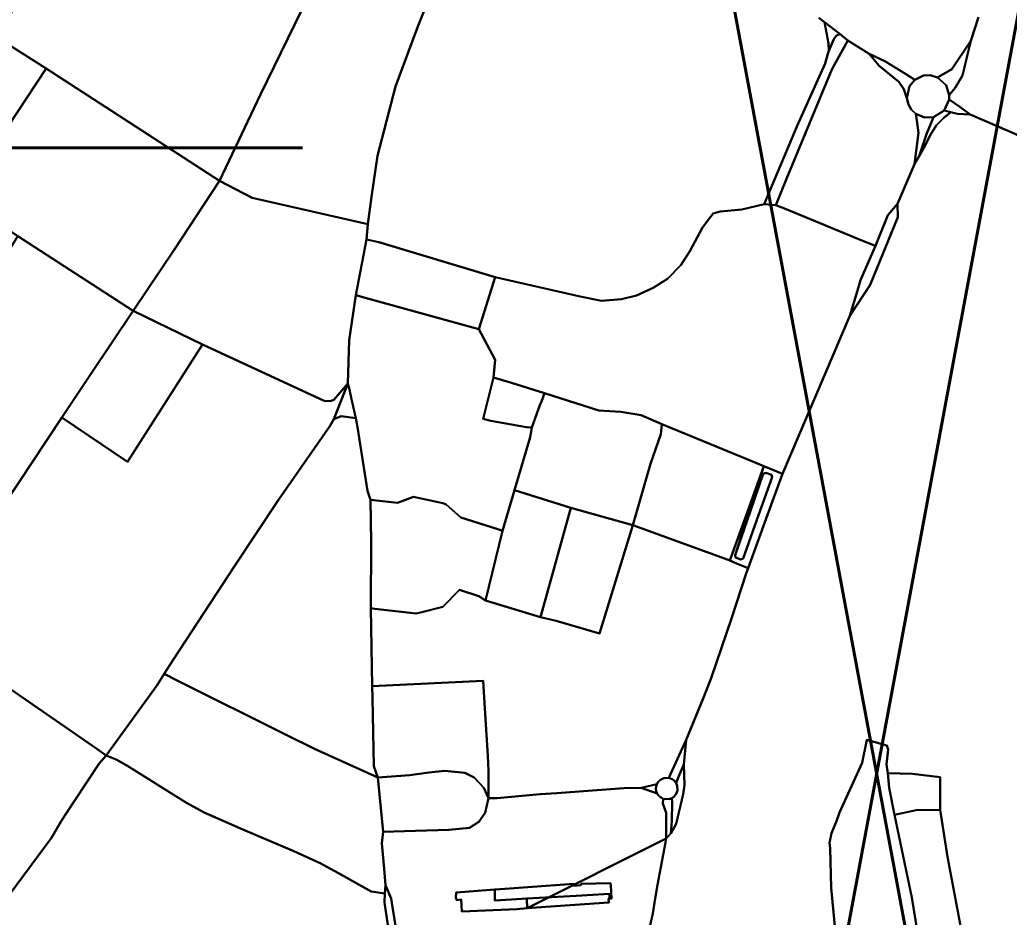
# Model space of a CAD drawing. Header units: millimetres. Extents: x -5124 to 18012, y -6362 to 5362.
# Drawn here: x 762 to 1577, y 734 to 1473 of the extents above; entities that cross this region are included whole.
import ezdxf

# ---------------------------------------------------------------- set-up
doc = ezdxf.new("R2010")
doc.units = ezdxf.units.MM
doc.layers.add('brokenLine', color=1, linetype='Continuous')
doc.styles.get("Standard").update_dxf_attribs({"font": 'txt', "bigfont": 'bigfont'})

msp = doc.modelspace()

# ---------------------------------------------------------------- linework, layer by layer
at = {"layer": 'brokenLine', "color": 1}
for points in [[(742.38, 1459.48), (803.68, 1552.86), (829.47, 1591.38), (866.41, 1646.54), (904.29, 1703.11), (907.3, 1707.59), (932.92, 1748.65), (937.97, 1756.78), (950.98, 1754.69), (1002.14, 1729.7), (1044.34, 1711.6), (1054.79, 1704.65), (1074.33, 1695.14), (1089.18, 1683.88), (1083.01, 1671.03), (1023.94, 1541.64), (1016.07, 1525.48), (1011.28, 1515.67), (960.71, 1411.9), (926.98, 1340.84), (784.24, 1433.2), (742.38, 1459.48), (742.38, 1459.48)], [(1105.55, 1505.74), (1090.28, 1467.78), (1072.05, 1418.36), (1057.19, 1361.42), (1052.29, 1327.59), (1049.07, 1305.09), (953.88, 1326.68), (926.98, 1340.84), (960.71, 1411.9), (1011.28, 1515.67), (1016.07, 1525.48), (1023.94, 1541.64), (1105.55, 1505.74), (1105.55, 1505.74)], [(1420.55, 1474.86), (1425.18, 1471.31), (1428.64, 1453.73), (1428.77, 1447.87), (1427.98, 1445.39), (1425.76, 1437.43), (1402.66, 1385.96), (1375.67, 1321.57), (1357.26, 1317.22), (1339.5, 1315.45), (1333.5, 1313.91), (1331.56, 1311.43), (1324.9, 1302.39), (1314.43, 1282.77), (1306.92, 1271.21), (1295.95, 1260.04), (1284.24, 1252.58), (1270.52, 1246.28), (1258.17, 1243.29), (1241.62, 1241.98), (1223.95, 1245.46), (1154.04, 1261.39), (1058.16, 1290.39), (1048.14, 1292.47), (1049.07, 1305.09), (1052.29, 1327.59), (1057.19, 1361.42), (1072.05, 1418.36), (1090.28, 1467.78), (1105.55, 1505.74)], [(1834.49, 1483.35), (1816.91, 1448.77), (1788.44, 1374.92), (1762.49, 1311.14), (1760.45, 1306.13), (1751.41, 1305.84), (1737.53, 1304.29), (1735.46, 1305.48), (1733.13, 1306.02), (1715.16, 1319.68), (1702.49, 1327.56), (1688.09, 1333.14), (1673.08, 1340.06), (1661.35, 1344.98), (1655.61, 1347.53), (1598.01, 1372.68), (1545.24, 1395.43), (1536.79, 1401.58), (1527.95, 1407.71), (1528.09, 1411.39), (1532.9, 1417.25), (1539.09, 1427.56), (1545.8, 1456.01), (1552.06, 1475.42)], [(1552.06, 1475.42), (1545.8, 1456.01), (1530.19, 1432.61), (1518.43, 1425.94), (1512.24, 1427.71), (1506.82, 1427.36), (1499.64, 1423.92), (1491.94, 1428.97), (1474.91, 1439.3), (1461.99, 1445.22), (1444.42, 1456.35), (1438.26, 1461.64), (1425.18, 1471.31), (1420.55, 1474.86)], [(1438.26, 1461.64), (1435.29, 1460.53), (1433.07, 1457.39), (1428.77, 1447.87), (1428.64, 1453.73), (1425.18, 1471.31), (1438.26, 1461.64), (1438.26, 1461.64)], [(713.33, 1326.1), (671.85, 1353.02), (742.38, 1459.48), (784.24, 1433.2), (713.33, 1326.1), (713.33, 1326.1)], [(1375.67, 1321.57), (1402.66, 1385.96), (1425.76, 1437.43), (1427.98, 1445.39), (1428.77, 1447.87), (1433.07, 1457.39), (1435.29, 1460.53), (1438.26, 1461.64), (1444.42, 1456.35), (1431.42, 1432.37), (1393.93, 1342.33), (1385.27, 1320.78), (1375.67, 1321.57), (1375.67, 1321.57)], [(1444.42, 1456.35), (1461.99, 1445.22), (1470.28, 1435.34), (1486.66, 1422.2), (1490.54, 1416.37), (1493.15, 1408.9), (1494.39, 1403.63), (1497.05, 1399.16), (1500.6, 1395.87), (1501.27, 1390.57), (1502.82, 1380.23), (1499.52, 1354.46), (1485.5, 1321.91), (1477.5, 1312.47), (1467.36, 1287.35), (1457.36, 1291.21), (1393.67, 1317.36), (1385.27, 1320.78), (1393.93, 1342.33), (1431.42, 1432.37), (1444.42, 1456.35), (1444.42, 1456.35)], [(1528.09, 1411.39), (1525.42, 1419.61), (1518.43, 1425.94), (1530.19, 1432.61), (1545.8, 1456.01), (1539.09, 1427.56), (1532.9, 1417.25), (1528.09, 1411.39), (1528.09, 1411.39)], [(1493.15, 1408.9), (1490.54, 1416.37), (1486.66, 1422.2), (1470.28, 1435.34), (1461.99, 1445.22), (1474.91, 1439.3), (1491.94, 1428.97), (1499.64, 1423.92), (1495.28, 1418.75), (1493.15, 1408.9), (1493.15, 1408.9)], [(784.24, 1433.2), (926.98, 1340.84), (889.63, 1283.9), (855.93, 1233.6), (760.81, 1295.3), (713.33, 1326.1), (784.24, 1433.2), (784.24, 1433.2)], [(1527.95, 1407.71), (1523.81, 1398.73), (1514.96, 1393.28), (1507.68, 1392.98), (1500.6, 1395.87), (1497.05, 1399.16), (1494.39, 1403.63), (1493.15, 1408.9), (1495.28, 1418.75), (1499.64, 1423.92), (1506.82, 1427.36), (1512.24, 1427.71), (1518.43, 1425.94), (1525.42, 1419.61), (1528.09, 1411.39), (1527.95, 1407.71), (1527.95, 1407.71)], [(1523.81, 1398.73), (1527.95, 1407.71), (1536.79, 1401.58), (1545.24, 1395.43), (1534.73, 1395.83), (1529.37, 1397.17), (1523.81, 1398.73), (1523.81, 1398.73)], [(1446.27, 1229.5), (1462.96, 1255.24), (1485.66, 1310.72), (1485.5, 1321.91), (1499.52, 1354.46), (1503.2, 1360.98), (1508.25, 1369.76), (1512.36, 1378.45), (1517.55, 1386.68), (1523.67, 1392.53), (1529.37, 1397.17), (1534.73, 1395.83), (1545.24, 1395.43), (1598.01, 1372.68)], [(1500.6, 1395.87), (1507.68, 1392.98), (1514.96, 1393.28), (1509.25, 1379.25), (1503.2, 1360.98), (1499.52, 1354.46), (1502.82, 1380.23), (1501.27, 1390.57), (1500.6, 1395.87), (1500.6, 1395.87)], [(1503.2, 1360.98), (1509.25, 1379.25), (1514.96, 1393.28), (1523.81, 1398.73), (1529.37, 1397.17), (1523.67, 1392.53), (1517.55, 1386.68), (1512.36, 1378.45), (1508.25, 1369.76), (1503.2, 1360.98), (1503.2, 1360.98)], [(912.93, 1205.89), (855.93, 1233.6), (889.63, 1283.9), (926.98, 1340.84), (953.88, 1326.68), (1049.07, 1305.09), (1048.14, 1292.47), (1039.31, 1246.65), (1033.69, 1209.55), (1032.66, 1173.89), (1021.05, 1160.46), (1018.09, 1159.47), (1013.3, 1159.64), (912.93, 1205.89), (912.93, 1205.89)], [(1390.83, 1099.53), (1375.31, 1105.89), (1365.48, 1109.92), (1291.28, 1140.48), (1274.29, 1147.82), (1257.6, 1150.55), (1239.55, 1151.63), (1194.68, 1166.01), (1167.44, 1174.37), (1152.65, 1178.71), (1154.05, 1193.3), (1140.48, 1218.75), (1154.04, 1261.39), (1223.95, 1245.46), (1241.62, 1241.98), (1258.17, 1243.29), (1270.52, 1246.28), (1284.24, 1252.58), (1295.95, 1260.04), (1306.92, 1271.21), (1314.43, 1282.77), (1324.9, 1302.39), (1331.56, 1311.43), (1333.5, 1313.91), (1339.5, 1315.45), (1357.26, 1317.22), (1375.67, 1321.57), (1385.27, 1320.78), (1393.67, 1317.36), (1457.36, 1291.21), (1467.36, 1287.35), (1454.9, 1258.85), (1452.43, 1250.42), (1446.27, 1229.5), (1390.83, 1099.53), (1390.83, 1099.53)], [(1467.36, 1287.35), (1477.5, 1312.47), (1485.5, 1321.91), (1485.66, 1310.72), (1462.96, 1255.24), (1446.27, 1229.5), (1452.43, 1250.42), (1454.9, 1258.85), (1467.36, 1287.35), (1467.36, 1287.35)], [(855.93, 1233.6), (820.85, 1181.18), (797.22, 1145.86), (748.82, 1072.85), (706.41, 1101.78), (714.33, 1113.89), (669.22, 1147.01), (760.81, 1295.3), (855.93, 1233.6), (855.93, 1233.6)], [(1039.31, 1246.65), (1048.14, 1292.47), (1058.16, 1290.39), (1154.04, 1261.39), (1140.48, 1218.75), (1049.87, 1243.73), (1039.31, 1246.65), (1039.31, 1246.65)], [(1032.66, 1173.89), (1033.69, 1209.55), (1039.31, 1246.65), (1049.87, 1243.73), (1140.48, 1218.75), (1154.05, 1193.3), (1152.65, 1178.71), (1144.12, 1144.77), (1150.6, 1143.05), (1179.97, 1137.98), (1184.38, 1137.56), (1182.85, 1129.63), (1169.96, 1086.12), (1160.05, 1052.45), (1156.26, 1054.07), (1125.73, 1063.55), (1113.67, 1074.39), (1110.88, 1075.31), (1086.91, 1080.59), (1073.46, 1075.52), (1051.49, 1078.11), (1048.9, 1085.42), (1040.55, 1138.05), (1039.29, 1145.31), (1035.62, 1160.99), (1034.04, 1168.95), (1032.66, 1173.89), (1032.66, 1173.89)], [(797.22, 1145.86), (820.85, 1181.18), (855.93, 1233.6), (912.93, 1205.89), (851.24, 1109.43), (797.22, 1145.86), (797.22, 1145.86)], [(1275.28, 700.74), (1283.94, 737.4), (1285.63, 748.31), (1287.72, 761.15), (1294.31, 796.01), (1294.98, 799.15), (1298.61, 803.47), (1303.03, 811.4), (1308.99, 835.75), (1309.87, 843.27), (1309.63, 851.27), (1309.31, 860.2), (1311.46, 880.35), (1325.46, 914.59), (1330.93, 928.42), (1332.07, 931.32), (1348.86, 981.3), (1360.81, 1017.33), (1362.34, 1021.71), (1377.25, 1062.8), (1390.83, 1099.53), (1446.27, 1229.5), (1446.27, 1229.5)], [(1021.16, 1144.6), (1017.96, 1138.84), (975.67, 1078.07), (939.98, 1024.41), (888.74, 946.47), (881.39, 934.83), (875.53, 925.57), (839.31, 875.45), (833.58, 867.72), (825.95, 873), (781.46, 903.93), (765.62, 914.72), (681.42, 972.96), (748.82, 1072.85), (797.22, 1145.86), (851.24, 1109.43), (912.93, 1205.89), (1013.3, 1159.64), (1018.09, 1159.47), (1021.05, 1160.46), (1032.66, 1173.89), (1021.16, 1144.6), (1021.16, 1144.6)], [(1039.29, 1145.31), (1027.19, 1146.99), (1021.16, 1144.6), (1032.66, 1173.89), (1034.04, 1168.95), (1035.62, 1160.99), (1039.29, 1145.31), (1039.29, 1145.31)], [(1194.68, 1166.01), (1192.2, 1159.06), (1190.93, 1155.98), (1184.38, 1137.56), (1179.97, 1137.98), (1150.6, 1143.05), (1144.12, 1144.77), (1152.65, 1178.71), (1167.44, 1174.37), (1194.68, 1166.01), (1194.68, 1166.01)], [(1184.38, 1137.56), (1190.93, 1155.98), (1192.2, 1159.06), (1194.68, 1166.01), (1239.55, 1151.63), (1257.6, 1150.55), (1274.29, 1147.82), (1291.28, 1140.48), (1290.49, 1132.23), (1282, 1107.63), (1267.38, 1057.13), (1216.46, 1071.38), (1169.96, 1086.12), (1182.85, 1129.63), (1184.38, 1137.56), (1184.38, 1137.56)], [(1051.64, 988.8), (1052.64, 924.73), (1052.89, 914.92), (1054.07, 858.72), (1057.4, 849.42), (1016.88, 867.77), (1005.29, 872.98), (981.79, 884.62), (892.65, 928.99), (881.39, 934.83), (888.74, 946.47), (939.98, 1024.41), (975.67, 1078.07), (1017.96, 1138.84), (1021.16, 1144.6), (1027.19, 1146.99), (1039.29, 1145.31), (1040.55, 1138.05), (1048.9, 1085.42), (1051.49, 1078.11), (1051.79, 1043.2), (1051.64, 988.8), (1051.64, 988.8)], [(1267.38, 1057.13), (1282, 1107.63), (1290.49, 1132.23), (1291.28, 1140.48), (1365.48, 1109.92), (1375.31, 1105.89), (1362.06, 1068.99), (1347.4, 1028.13), (1337.8, 1031.61), (1267.38, 1057.13), (1267.38, 1057.13)], [(1375.31, 1105.89), (1390.83, 1099.53), (1377.25, 1062.8), (1362.34, 1021.71), (1354.29, 1025.02), (1347.4, 1028.13), (1362.06, 1068.99), (1375.31, 1105.89), (1351.6, 1032.5), (1352.08, 1030.67), (1356.34, 1028.92), (1358.24, 1029.67), (1371.01, 1065.36), (1382.25, 1096.76), (1381.55, 1098.62), (1376.91, 1100.31), (1374.73, 1099.45), (1363.95, 1068.23), (1351.6, 1032.5), (1375.31, 1105.89)], [(1351.6, 1032.5), (1363.95, 1068.23), (1374.73, 1099.45), (1376.91, 1100.31), (1381.55, 1098.62), (1382.25, 1096.76), (1371.01, 1065.36), (1358.24, 1029.67), (1356.34, 1028.92), (1352.08, 1030.67), (1351.6, 1032.5), (1351.6, 1032.5)], [(1160.05, 1052.45), (1169.96, 1086.12), (1216.46, 1071.38), (1191.28, 981.55), (1146.16, 995.31), (1160.05, 1052.45), (1160.05, 1052.45)], [(1051.49, 1078.11), (1073.46, 1075.52), (1086.91, 1080.59), (1110.88, 1075.31), (1113.67, 1074.39), (1125.73, 1063.55), (1156.26, 1054.07), (1160.05, 1052.45), (1146.16, 995.31), (1140.52, 998.68), (1124.61, 1003.95), (1110.87, 990.07), (1093.68, 985.49), (1088.85, 984.62), (1054.95, 988.39), (1051.64, 988.8), (1051.79, 1043.2), (1051.49, 1078.11), (1051.49, 1078.11)], [(1216.46, 1071.38), (1267.38, 1057.13), (1240.1, 968.12), (1204.41, 978.38), (1191.28, 981.55), (1216.46, 1071.38), (1216.46, 1071.38)], [(1052.64, 924.73), (1051.64, 988.8), (1054.95, 988.39), (1088.85, 984.62), (1093.68, 985.49), (1110.87, 990.07), (1124.61, 1003.95), (1140.52, 998.68), (1146.16, 995.31), (1191.28, 981.55), (1204.41, 978.38), (1240.1, 968.12), (1267.38, 1057.13), (1337.8, 1031.61), (1347.4, 1028.13), (1354.29, 1025.02), (1362.34, 1021.71), (1360.81, 1017.33), (1348.86, 981.3), (1332.07, 931.32), (1330.93, 928.42), (1325.46, 914.59), (1311.46, 880.35), (1297.15, 849.07), (1293.1, 848.96), (1289.63, 847.17), (1288.29, 845.77), (1287.17, 843.86), (1274.38, 841.09), (1260.25, 840.74), (1241.55, 839.28), (1204.89, 836.64), (1190.99, 835.68), (1155.64, 832.57), (1148.68, 832.46), (1148.52, 855.24), (1148.01, 867.33), (1145.91, 901.9), (1144.1, 929.09), (1052.64, 924.73), (1052.64, 924.73)], [(681.42, 972.96), (765.62, 914.72), (781.46, 903.93), (825.95, 873), (833.58, 867.72), (827.9, 860.9), (818.38, 846.32), (806.99, 829.56), (796.5, 813.53), (788.7, 799.78), (749.38, 746.77)], [(1063.26, 753.89), (1051.99, 755.65), (1027.52, 769.2), (1010.03, 778.85), (988.13, 788.74), (946.3, 806.65), (914.24, 820.78), (899.84, 828.66), (850.74, 859.29), (841.85, 864.2), (833.58, 867.72), (839.31, 875.45), (875.53, 925.57), (881.39, 934.83), (892.65, 928.99), (981.79, 884.62), (1005.29, 872.98), (1016.88, 867.77), (1057.4, 849.42), (1061.79, 804.8), (1060.77, 795.29), (1062.66, 774.36), (1063.73, 760.72), (1063.26, 753.89), (1063.26, 753.89)], [(1052.64, 924.73), (1144.1, 929.09), (1145.91, 901.9), (1148.01, 867.33), (1148.52, 855.24), (1148.68, 832.46), (1144.6, 840.91), (1136.73, 849.56), (1129.13, 853.37), (1112.63, 855.03), (1099.36, 853.68), (1083.75, 851.36), (1057.4, 849.42), (1054.07, 858.72), (1052.89, 914.92), (1052.64, 924.73), (1052.64, 924.73)], [(1309.31, 860.2), (1305, 849.95), (1303.06, 844.8), (1301.69, 846.59), (1299.78, 848.07), (1297.15, 849.07), (1311.46, 880.35), (1309.31, 860.2), (1309.31, 860.2)], [(1540.46, 711.29), (1526.48, 784.17), (1520.67, 822.92), (1520.48, 849.65), (1497.84, 852.44), (1477.47, 852.94), (1476.35, 860.16), (1477.85, 872.51), (1476.73, 875.81), (1460.13, 880.36), (1456.33, 861.55), (1437.7, 820.52), (1435.11, 813.45), (1431.18, 803.76), (1429.41, 795.57), (1430.09, 790.92), (1430.9, 758.67), (1433.91, 726.94)], [(1433.91, 726.94), (1430.9, 758.67), (1430.09, 790.92), (1429.41, 795.57), (1431.18, 803.76), (1435.11, 813.45), (1437.7, 820.52), (1456.33, 861.55), (1460.13, 880.36), (1476.73, 875.81), (1477.85, 872.51), (1476.35, 860.16), (1477.47, 852.94), (1477.47, 852.94)], [(749.38, 746.77), (788.7, 799.78), (796.5, 813.53), (806.99, 829.56), (818.38, 846.32), (827.9, 860.9), (833.58, 867.72), (841.85, 864.2), (850.74, 859.29), (899.84, 828.66), (914.24, 820.78), (946.3, 806.65), (988.13, 788.74), (1010.03, 778.85), (1027.52, 769.2), (1051.99, 755.65), (1063.26, 753.89), (1062.82, 746.87), (1063.11, 744.71), (1066.3, 724.71)], [(1299.61, 832.53), (1301.46, 833.89), (1303.08, 835.95), (1303.73, 837.36), (1304.16, 839.13), (1303.94, 842.68), (1303.06, 844.8), (1305, 849.95), (1309.31, 860.2), (1309.63, 851.27), (1309.87, 843.27), (1308.99, 835.75), (1303.03, 811.4), (1298.61, 803.47), (1299.56, 813.79), (1299.76, 829.08), (1299.61, 832.53), (1299.61, 832.53)], [(1148.68, 832.46), (1145.78, 820.46), (1140.48, 812.91), (1132.94, 808.16), (1115.85, 806.45), (1079.28, 805.33), (1061.79, 804.8), (1057.4, 849.42), (1083.75, 851.36), (1099.36, 853.68), (1112.63, 855.03), (1129.13, 853.37), (1136.73, 849.56), (1144.6, 840.91), (1148.68, 832.46), (1148.68, 832.46)], [(1292.3, 831.91), (1290.68, 833.08), (1289.91, 833.31), (1288.46, 834.71), (1287.47, 836.21), (1286.72, 838.18), (1286.45, 840.17), (1286.63, 842.13), (1287.17, 843.86), (1288.29, 845.77), (1289.63, 847.17), (1293.1, 848.96), (1297.15, 849.07), (1299.78, 848.07), (1301.69, 846.59), (1303.06, 844.8), (1303.94, 842.68), (1304.16, 839.13), (1303.73, 837.36), (1303.08, 835.95), (1301.46, 833.89), (1299.61, 832.53), (1297.28, 831.66), (1292.3, 831.91), (1292.3, 831.91)], [(1477.47, 852.94), (1478.58, 841.05), (1483.09, 818.8), (1497.21, 750.73), (1503.91, 709.98)], [(1477.47, 852.94), (1497.84, 852.44), (1520.48, 849.65), (1520.67, 822.92), (1500.76, 822.55), (1483.09, 818.8), (1478.58, 841.05), (1477.47, 852.94), (1477.47, 852.94)], [(1072.68, 722.46), (1069.46, 742.67), (1068.41, 749.82), (1063.73, 760.72), (1062.66, 774.36), (1060.77, 795.29), (1061.79, 804.8), (1079.28, 805.33), (1115.85, 806.45), (1132.94, 808.16), (1140.48, 812.91), (1145.78, 820.46), (1148.68, 832.46), (1155.64, 832.57), (1190.99, 835.68), (1204.89, 836.64), (1241.55, 839.28), (1260.25, 840.74), (1274.38, 841.09), (1287.47, 836.21), (1288.46, 834.71), (1289.91, 833.31), (1290.68, 833.08), (1292.3, 831.91), (1292.23, 828.14), (1294.78, 820.3), (1294.98, 799.15), (1180.32, 741.76), (1195.64, 742.95), (1247.63, 746.49), (1247.38, 749.68), (1248.31, 749.88), (1249.96, 749.78), (1249.24, 760.93), (1248.99, 762.46), (1224.82, 762), (1224.68, 760.75), (1219.12, 760.2), (1218.97, 761.82), (1161.88, 757.84), (1153.65, 757.22), (1122.03, 754.84), (1121.65, 750.55), (1122.51, 748.58), (1126.11, 749.03), (1126.5, 739.03), (1171.93, 741.1), (1180.32, 741.76), (1294.98, 799.15)], [(1287.47, 836.21), (1274.38, 841.09), (1287.17, 843.86), (1286.63, 842.13), (1286.45, 840.17), (1286.72, 838.18), (1287.47, 836.21), (1287.47, 836.21)], [(1299.61, 832.53), (1299.76, 829.08), (1299.56, 813.79), (1298.61, 803.47), (1294.98, 799.15), (1294.78, 820.3), (1292.23, 828.14), (1292.3, 831.91), (1297.28, 831.66), (1299.61, 832.53), (1299.61, 832.53)], [(1554.14, 634.68), (1536.13, 645.92), (1534.27, 661.79), (1527.4, 683.78), (1518.46, 703.72), (1510.88, 709.89), (1503.91, 709.98), (1497.21, 750.73), (1483.09, 818.8), (1500.76, 822.55), (1520.67, 822.92), (1526.48, 784.17), (1540.46, 711.29), (1552.83, 652.15), (1554.14, 634.68), (1554.14, 634.68)], [(1294.98, 799.15), (1294.31, 796.01), (1287.72, 761.15), (1285.63, 748.31), (1283.94, 737.4), (1275.28, 700.74)], [(1063.26, 753.89), (1063.73, 760.72), (1068.41, 749.82), (1069.46, 742.67), (1072.68, 722.46), (1073.76, 718.73), (1072.79, 715.35), (1069.61, 717.66), (1068.92, 718.39), (1065.97, 720.68), (1066.6, 722.08), (1066.3, 724.71), (1063.11, 744.71), (1062.82, 746.87), (1063.26, 753.89), (1063.26, 753.89)], [(1153.65, 757.22), (1161.88, 757.84), (1218.97, 761.82), (1219.12, 760.2), (1224.68, 760.75), (1224.82, 762), (1248.99, 762.46), (1249.24, 760.93), (1249.96, 749.78), (1248.31, 749.88), (1248.16, 753.65), (1220.83, 752.12), (1180.17, 749.78), (1167.57, 749.05), (1153.84, 748.26), (1153.69, 754.87), (1153.65, 757.22), (1153.65, 757.22)], [(1122.03, 754.84), (1153.65, 757.22), (1153.69, 754.87), (1153.84, 748.26), (1167.57, 749.05), (1180.17, 749.78), (1180.32, 741.76), (1171.93, 741.1), (1126.5, 739.03), (1126.11, 749.03), (1122.51, 748.58), (1121.65, 750.55), (1122.03, 754.84), (1122.03, 754.84)], [(1220.83, 752.12), (1248.16, 753.65), (1248.31, 749.88), (1247.38, 749.68), (1247.63, 746.49), (1195.64, 742.95), (1180.32, 741.76), (1180.17, 749.78), (1220.83, 752.12), (1220.83, 752.12)]]:
    msp.add_lwpolyline(points, dxfattribs=at)

# ---------------------------------------------------------------- texts
at = {"color": 1, "width": 0.263105}
msp.add_text('Demo DXF Export by Soft Gold Ltd. (c) 2006', height=2705.4795, dxfattribs=at).set_placement((-5124.26, -49.24))

doc.saveas('drawing.dxf')
